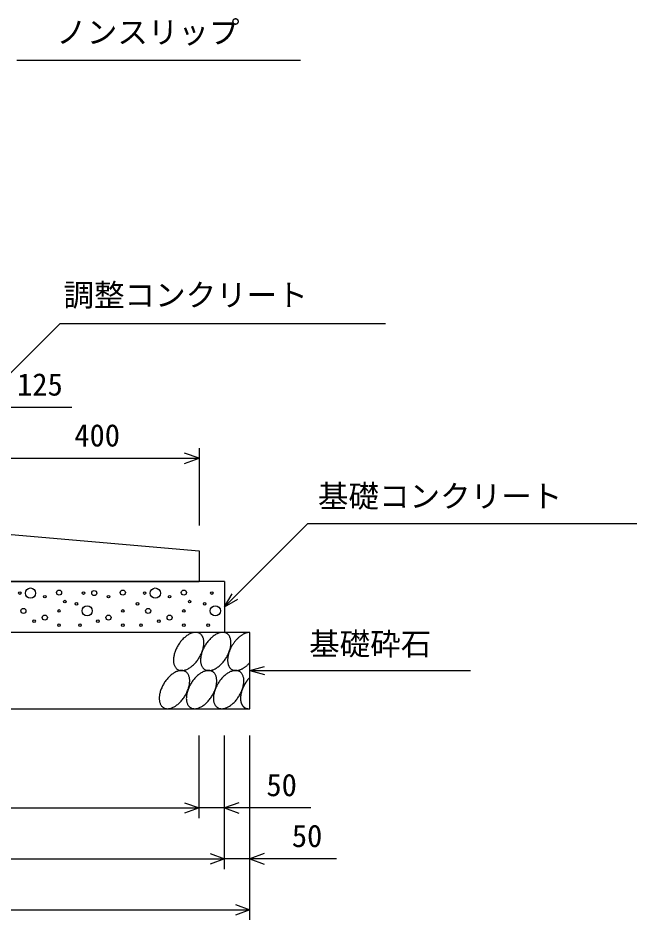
# Model space of a CAD drawing. Units: millimetres, scale not verified. Extents: x -16800 to 16800, y -5940 to 5940.
# Drawn here: x 9769 to 10986, y 2221 to 3993 of the extents above; entities that cross this region are included whole.
import ezdxf
from ezdxf.enums import TextEntityAlignment as Align

# ---------------------------------------------------------------- set-up
doc = ezdxf.new("R2010")
doc.units = ezdxf.units.MM
doc.header["$LTSCALE"] = 20
for name, color, linetype, lineweight in [('0-0_DIM', 7, 'Continuous', 25), ('0-2_HATCH', 6, 'Continuous', 25), ('0-5_OUTLINE', 3, 'Continuous', 25)]:
    doc.layers.add(name, color=color, linetype=linetype, lineweight=lineweight)
doc.styles.add('ＭＳ ゴシック', font='')
doc.styles.get('ＭＳ ゴシック').set_extended_font_data('MS Gothic')

msp = doc.modelspace()

# ---------------------------------------------------------------- linework, layer by layer
at = {"layer": '0-0_DIM'}
for p, q in [((10324.1, 3909.36), (9767.21, 3909.36)), ((9875.36, 3227.61), (9725, 3227.61)), ((10125, 3147.61), (10125, 2995.65)), ((9725, 3127.61), (10125, 3127.61)), ((10338.65, 2999.3), (10175, 2835.65)), ((10338.65, 2999.3), (10985.53, 2999.3)), ((10175, 2835.65), (10190, 2861.63)), ((10175, 2835.65), (10200.98, 2850.65)), ((10225, 2710.65), (10253.98, 2718.41)), ((10225, 2710.65), (10658.31, 2710.65)), ((10225, 2710.65), (10253.98, 2702.88)), ((10125, 2420.63), (10125, 2582.98)), ((10175, 2320.63), (10175, 2582.98)), ((10225, 2220.63), (10225, 2582.98)), ((8975, 2440.63), (10125, 2440.63)), ((10345, 2440.63), (10125, 2440.63)), ((8925, 2340.63), (10175, 2340.63)), ((10395, 2340.63), (10175, 2340.63)), ((8875, 2240.63), (10225, 2240.63))]:
    msp.add_line(p, q, dxfattribs=at)
for points in [[(9369.98, 2910.65), (9852.01, 3392.68), (10491.22, 3392.68)], [(10096.81, 3117.35), (10125, 3127.61), (10096.81, 3137.87)], [(10096.81, 2450.89), (10125, 2440.63), (10096.81, 2430.37)], [(10203.19, 2450.89), (10175, 2440.63), (10203.19, 2430.37)], [(10146.81, 2350.89), (10175, 2340.63), (10146.81, 2330.37)], [(10253.19, 2350.89), (10225, 2340.63), (10253.19, 2330.37)], [(10196.81, 2250.89), (10225, 2240.63), (10196.81, 2230.37)]]:
    msp.add_lwpolyline(points, dxfattribs=at)
at = {"layer": '0-2_HATCH'}
for points in [[(10126.5, 2783.39), (10125.5, 2783.99), (10124.4, 2784.49), (10123.3, 2784.89), (10122.1, 2785.19), (10120.9, 2785.49), (10119.7, 2785.59), (10118.4, 2785.59), (10117.1, 2785.59), (10115.7, 2785.49), (10114.3, 2785.19), (10112.9, 2784.89), (10111.5, 2784.49), (10110.1, 2783.99), (10108.6, 2783.39), (10107.2, 2782.79), (10105.7, 2781.99), (10104.2, 2781.19), (10102.8, 2780.29), (10101.3, 2779.29), (10099.8, 2778.29), (10098.4, 2777.09), (10097, 2775.89), (10095.6, 2774.69), (10094.2, 2773.29), (10092.8, 2771.89), (10091.5, 2770.49), (10090.2, 2768.99), (10088.9, 2767.39), (10087.7, 2765.79), (10086.5, 2764.19), (10085.4, 2762.49), (10084.3, 2760.79), (10083.2, 2758.99), (10082.2, 2757.19), (10081.3, 2755.49), (10080.4, 2753.59), (10079.6, 2751.79), (10078.8, 2749.99), (10078.1, 2748.09)], [(10133.9, 2771.89), (10133.6, 2773.29), (10133.2, 2774.69), (10132.7, 2775.89), (10132.2, 2777.09), (10131.5, 2778.29), (10130.9, 2779.29), (10130.1, 2780.29), (10129.3, 2781.19), (10128.4, 2781.99), (10127.5, 2782.79), (10126.5, 2783.39)], [(10179.7, 2783.39), (10178.7, 2783.99), (10177.6, 2784.49), (10176.5, 2784.89), (10175.3, 2785.19), (10174.1, 2785.49), (10172.9, 2785.59), (10171.6, 2785.59), (10170.3, 2785.59), (10168.9, 2785.49), (10167.5, 2785.19), (10166.1, 2784.89), (10164.7, 2784.49), (10163.3, 2783.99), (10161.8, 2783.39), (10160.4, 2782.79), (10158.9, 2781.99), (10157.4, 2781.19), (10156, 2780.29), (10154.5, 2779.29), (10153, 2778.29), (10151.6, 2777.09), (10150.2, 2775.89), (10148.8, 2774.69), (10147.4, 2773.29), (10146, 2771.89), (10144.7, 2770.49), (10143.4, 2768.99), (10142.1, 2767.39), (10140.9, 2765.79), (10139.7, 2764.19), (10138.6, 2762.49), (10137.5, 2760.79), (10136.4, 2758.99), (10135.4, 2757.19), (10134.5, 2755.49), (10133.6, 2753.59), (10132.8, 2751.79), (10132, 2749.99), (10131.3, 2748.09)], [(10187.2, 2771.89), (10186.8, 2773.29), (10186.4, 2774.69), (10185.9, 2775.89), (10185.4, 2777.09), (10184.7, 2778.29), (10184.1, 2779.29), (10183.3, 2780.29), (10182.5, 2781.19), (10181.6, 2781.99), (10180.7, 2782.79), (10179.7, 2783.39)], [(10225, 2785.59), (10224.1, 2785.59), (10223.3, 2785.59), (10222.4, 2785.49), (10221.5, 2785.39), (10220.6, 2785.19), (10219.7, 2784.99), (10218.8, 2784.79), (10217.8, 2784.49), (10216.9, 2784.19), (10215.9, 2783.79), (10215, 2783.39), (10214, 2782.99), (10213.1, 2782.49), (10212.1, 2781.99), (10211.2, 2781.49), (10210.2, 2780.89), (10209.2, 2780.39), (10208.3, 2779.69), (10207.3, 2779.09), (10206.4, 2778.39), (10205.4, 2777.59), (10204.5, 2776.89), (10203.6, 2776.09), (10202.7, 2775.29), (10201.7, 2774.39), (10200.8, 2773.59), (10199.9, 2772.69), (10199.1, 2771.69), (10198.2, 2770.79), (10197.3, 2769.79), (10196.5, 2768.79), (10195.7, 2767.79), (10194.8, 2766.79), (10194, 2765.69), (10193.3, 2764.69), (10192.5, 2763.59), (10191.8, 2762.49), (10191, 2761.29), (10190.3, 2760.19)], [(10100.8, 2712.79), (10102.3, 2713.49), (10103.8, 2714.19), (10105.2, 2715.09), (10106.7, 2715.99), (10108.2, 2716.99), (10109.6, 2717.99), (10111, 2719.09), (10112.5, 2720.29), (10113.9, 2721.59), (10115.3, 2722.99), (10116.6, 2724.29), (10118, 2725.79), (10119.3, 2727.29), (10120.5, 2728.89), (10121.8, 2730.49), (10122.9, 2732.09), (10124.1, 2733.79), (10125.2, 2735.49), (10126.2, 2737.19), (10127.2, 2738.99), (10128.2, 2740.79), (10129, 2742.59), (10129.9, 2744.49), (10130.6, 2746.29), (10131.3, 2748.09), (10132, 2749.99), (10132.5, 2751.79), (10133, 2753.59), (10133.5, 2755.39), (10133.8, 2757.19), (10134.1, 2758.99), (10134.4, 2760.79), (10134.5, 2762.49), (10134.6, 2764.19), (10134.6, 2765.79), (10134.6, 2767.39), (10134.4, 2768.99), (10134.2, 2770.49), (10133.9, 2771.89)], [(10154, 2712.79), (10155.5, 2713.49), (10157, 2714.19), (10158.4, 2715.09), (10159.9, 2715.99), (10161.4, 2716.99), (10162.8, 2717.99), (10164.3, 2719.09), (10165.7, 2720.29), (10167.1, 2721.59), (10168.5, 2722.99), (10169.8, 2724.29), (10171.2, 2725.79), (10172.5, 2727.29), (10173.7, 2728.89), (10175, 2730.49), (10176.1, 2732.09), (10177.3, 2733.79), (10178.4, 2735.49), (10179.4, 2737.19), (10180.4, 2738.99), (10181.4, 2740.79), (10182.2, 2742.59), (10183.1, 2744.49), (10183.8, 2746.29), (10184.5, 2748.09), (10185.2, 2749.99), (10185.7, 2751.79), (10186.3, 2753.59), (10186.7, 2755.39), (10187.1, 2757.19), (10187.4, 2758.99), (10187.6, 2760.79), (10187.7, 2762.49), (10187.8, 2764.19), (10187.8, 2765.79), (10187.8, 2767.39), (10187.6, 2768.99), (10187.4, 2770.49), (10187.2, 2771.89)], [(10078.1, 2748.09), (10077.5, 2746.29), (10076.9, 2744.49), (10076.4, 2742.59), (10076, 2740.79), (10075.6, 2738.99), (10075.3, 2737.29), (10075.1, 2735.49), (10074.9, 2733.79), (10074.8, 2732.09), (10074.8, 2730.49), (10074.9, 2728.89), (10075, 2727.29), (10075.2, 2725.79), (10075.5, 2724.29), (10075.8, 2722.99), (10076.3, 2721.59), (10076.7, 2720.39), (10077.3, 2719.09), (10077.9, 2717.99), (10078.6, 2716.99), (10079.3, 2715.99), (10080.1, 2715.09), (10081, 2714.19), (10081.9, 2713.49), (10082.9, 2712.79), (10083.9, 2712.29), (10085, 2711.79), (10086.1, 2711.39), (10087.3, 2710.99), (10088.5, 2710.79), (10089.8, 2710.69), (10091.1, 2710.59), (10092.4, 2710.69), (10093.7, 2710.79), (10095.1, 2710.99), (10096.5, 2711.39), (10097.9, 2711.79), (10099.4, 2712.29), (10100.8, 2712.79)], [(10131.3, 2748.09), (10130.7, 2746.29), (10130.1, 2744.49), (10129.6, 2742.59), (10129.2, 2740.79), (10128.8, 2738.99), (10128.5, 2737.29), (10128.3, 2735.49), (10128.1, 2733.79), (10128, 2732.09), (10128, 2730.49), (10128.1, 2728.89), (10128.2, 2727.29), (10128.4, 2725.79), (10128.7, 2724.29), (10129.1, 2722.99), (10129.5, 2721.59), (10130, 2720.39), (10130.5, 2719.09), (10131.1, 2717.99), (10131.8, 2716.99), (10132.5, 2715.99), (10133.4, 2715.09), (10134.2, 2714.19), (10135.1, 2713.49), (10136.1, 2712.79), (10137.1, 2712.29), (10138.2, 2711.79), (10139.4, 2711.39), (10140.5, 2710.99), (10141.7, 2710.79), (10143, 2710.69), (10144.3, 2710.59), (10145.6, 2710.69), (10147, 2710.79), (10148.3, 2710.99), (10149.7, 2711.39), (10151.2, 2711.79), (10152.6, 2712.29), (10154, 2712.79)], [(10190.3, 2760.19), (10189.7, 2759.09), (10189, 2757.89), (10188.4, 2756.69), (10187.8, 2755.59), (10187.2, 2754.39), (10186.6, 2753.19), (10186.1, 2751.99), (10185.6, 2750.79), (10185.1, 2749.59), (10184.6, 2748.39), (10184.2, 2747.19), (10183.8, 2745.99), (10183.4, 2744.79), (10183.1, 2743.59), (10182.8, 2742.39), (10182.5, 2741.19), (10182.2, 2739.99), (10182, 2738.89), (10181.8, 2737.69), (10181.6, 2736.59), (10181.5, 2735.39), (10181.4, 2734.29), (10181.3, 2733.19), (10181.3, 2732.09), (10181.2, 2730.99), (10181.3, 2729.99), (10181.3, 2728.89), (10181.4, 2727.89), (10181.5, 2726.89), (10181.6, 2725.89), (10181.8, 2724.99), (10182, 2723.99), (10182.2, 2723.09), (10182.5, 2722.19), (10182.8, 2721.39), (10183.1, 2720.49), (10183.4, 2719.69), (10183.8, 2718.99), (10184.2, 2718.19)], [(10184.2, 2718.19), (10184.6, 2717.49), (10185.1, 2716.79), (10185.6, 2716.19), (10186.1, 2715.59), (10186.6, 2714.99), (10187.2, 2714.49), (10187.8, 2713.89), (10188.4, 2713.49), (10189, 2712.99), (10189.7, 2712.59), (10190.3, 2712.29), (10191, 2711.89), (10191.8, 2711.59), (10192.5, 2711.39), (10193.3, 2711.19), (10194, 2710.99), (10194.8, 2710.79), (10195.7, 2710.69), (10196.5, 2710.69), (10197.3, 2710.59), (10198.2, 2710.59), (10199.1, 2710.69), (10199.9, 2710.79), (10200.8, 2710.89), (10201.7, 2711.09), (10202.7, 2711.29), (10203.6, 2711.49), (10204.5, 2711.79), (10205.4, 2712.09), (10206.4, 2712.49), (10207.3, 2712.89), (10208.3, 2713.29), (10209.2, 2713.79), (10210.2, 2714.29), (10211.2, 2714.79), (10212.1, 2715.39), (10213.1, 2715.99), (10214, 2716.59), (10215, 2717.29)], [(10215, 2717.29), (10215.9, 2717.89), (10216.9, 2718.69), (10217.8, 2719.39), (10218.8, 2720.19), (10219.7, 2720.99), (10220.6, 2721.89), (10221.5, 2722.79), (10222.4, 2723.69), (10223.3, 2724.59), (10224.1, 2725.49), (10225, 2726.49)], [(10098.7, 2708.49), (10097.6, 2708.99), (10096.5, 2709.49), (10095.4, 2709.89), (10094.2, 2710.19), (10093, 2710.49), (10091.8, 2710.59), (10090.5, 2710.59), (10089.2, 2710.59), (10087.8, 2710.49), (10086.4, 2710.19), (10085, 2709.89), (10083.6, 2709.49), (10082.2, 2708.99), (10080.7, 2708.49), (10079.3, 2707.79), (10077.8, 2706.99), (10076.3, 2706.19), (10074.9, 2705.29), (10073.4, 2704.29), (10072, 2703.29), (10070.5, 2702.09), (10069.1, 2700.89), (10067.7, 2699.69), (10066.3, 2698.29), (10064.9, 2696.89), (10063.6, 2695.49), (10062.3, 2693.99), (10061, 2692.39), (10059.8, 2690.79), (10058.6, 2689.19), (10057.5, 2687.49), (10056.4, 2685.79), (10055.3, 2683.99), (10054.3, 2682.29), (10053.4, 2680.49), (10052.5, 2678.59), (10051.7, 2676.79), (10050.9, 2674.99), (10050.2, 2673.09)], [(10072.9, 2637.79), (10074.4, 2638.49), (10075.9, 2639.19), (10077.3, 2640.09), (10078.8, 2640.99), (10080.3, 2641.99), (10081.7, 2642.99), (10083.2, 2644.19), (10084.6, 2645.39), (10086, 2646.59), (10087.4, 2647.99), (10088.7, 2649.39), (10090.1, 2650.79), (10091.4, 2652.29), (10092.6, 2653.89), (10093.9, 2655.49), (10095, 2657.09), (10096.2, 2658.79), (10097.3, 2660.49), (10098.3, 2662.29), (10099.3, 2663.99), (10100.3, 2665.79), (10101.1, 2667.59), (10102, 2669.49), (10102.7, 2671.29), (10103.4, 2673.09), (10104.1, 2674.99), (10104.6, 2676.79), (10105.2, 2678.59), (10105.6, 2680.49), (10106, 2682.29), (10106.3, 2683.99), (10106.5, 2685.79), (10106.6, 2687.49), (10106.7, 2689.19), (10106.7, 2690.79), (10106.7, 2692.39), (10106.5, 2693.99), (10106.3, 2695.49), (10106.1, 2696.89)], [(10106.1, 2696.89), (10105.7, 2698.29), (10105.3, 2699.69), (10104.8, 2700.89), (10104.3, 2702.09), (10103.6, 2703.29), (10103, 2704.29), (10102.2, 2705.29), (10101.4, 2706.19), (10100.5, 2706.99), (10099.6, 2707.79), (10098.7, 2708.49)], [(10151.9, 2708.49), (10150.8, 2708.99), (10149.7, 2709.49), (10148.6, 2709.89), (10147.5, 2710.19), (10146.2, 2710.49), (10145, 2710.59), (10143.7, 2710.59), (10142.4, 2710.59), (10141, 2710.49), (10139.6, 2710.19), (10138.2, 2709.89), (10136.8, 2709.49), (10135.4, 2708.99), (10133.9, 2708.49), (10132.5, 2707.79), (10131, 2706.99), (10129.5, 2706.19), (10128.1, 2705.29), (10126.6, 2704.29), (10125.2, 2703.29), (10123.7, 2702.09), (10122.3, 2700.89), (10120.9, 2699.69), (10119.5, 2698.29), (10118.1, 2696.89), (10116.8, 2695.49), (10115.5, 2693.99), (10114.2, 2692.39), (10113, 2690.79), (10111.8, 2689.19), (10110.7, 2687.49), (10109.6, 2685.79), (10108.5, 2683.99), (10107.6, 2682.29), (10106.6, 2680.49), (10105.7, 2678.59), (10104.9, 2676.79), (10104.1, 2674.99), (10103.4, 2673.09)], [(10126.2, 2637.79), (10127.6, 2638.49), (10129.1, 2639.19), (10130.5, 2640.09), (10132, 2640.99), (10133.5, 2641.99), (10134.9, 2642.99), (10136.4, 2644.19), (10137.8, 2645.39), (10139.2, 2646.59), (10140.6, 2647.99), (10141.9, 2649.39), (10143.3, 2650.79), (10144.6, 2652.29), (10145.8, 2653.89), (10147.1, 2655.49), (10148.3, 2657.09), (10149.4, 2658.79), (10150.5, 2660.49), (10151.5, 2662.29), (10152.5, 2663.99), (10153.5, 2665.79), (10154.4, 2667.59), (10155.2, 2669.49), (10155.9, 2671.29), (10156.6, 2673.09), (10157.3, 2674.99), (10157.9, 2676.79), (10158.4, 2678.59), (10158.8, 2680.49), (10159.2, 2682.29), (10159.5, 2683.99), (10159.7, 2685.79), (10159.8, 2687.49), (10159.9, 2689.19), (10159.9, 2690.79), (10159.9, 2692.39), (10159.7, 2693.99), (10159.5, 2695.49), (10159.3, 2696.89)], [(10159.3, 2696.89), (10158.9, 2698.29), (10158.5, 2699.69), (10158, 2700.89), (10157.5, 2702.09), (10156.9, 2703.29), (10156.2, 2704.29), (10155.4, 2705.29), (10154.6, 2706.19), (10153.8, 2706.99), (10152.8, 2707.79), (10151.9, 2708.49)], [(10205.1, 2708.49), (10204, 2708.99), (10203, 2709.49), (10201.8, 2709.89), (10200.7, 2710.19), (10199.4, 2710.49), (10198.2, 2710.59), (10196.9, 2710.59), (10195.6, 2710.59), (10194.2, 2710.49), (10192.9, 2710.19), (10191.5, 2709.89), (10190, 2709.49), (10188.6, 2708.99), (10187.1, 2708.49), (10185.7, 2707.79), (10184.2, 2706.99), (10182.8, 2706.19), (10181.3, 2705.29), (10179.8, 2704.29), (10178.4, 2703.29), (10176.9, 2702.09), (10175.5, 2700.89), (10174.1, 2699.69), (10172.7, 2698.29), (10171.3, 2696.89), (10170, 2695.49), (10168.7, 2693.99), (10167.5, 2692.39), (10166.2, 2690.79), (10165, 2689.19), (10163.9, 2687.49), (10162.8, 2685.79), (10161.8, 2683.99), (10160.8, 2682.29), (10159.8, 2680.49), (10158.9, 2678.59), (10158.1, 2676.79), (10157.4, 2674.99), (10156.6, 2673.09)], [(10179.4, 2637.79), (10180.8, 2638.49), (10182.3, 2639.19), (10183.8, 2640.09), (10185.2, 2640.99), (10186.7, 2641.99), (10188.1, 2642.99), (10189.6, 2644.19), (10191, 2645.39), (10192.4, 2646.59), (10193.8, 2647.99), (10195.2, 2649.39), (10196.5, 2650.79), (10197.8, 2652.29), (10199.1, 2653.89), (10200.3, 2655.49), (10201.5, 2657.09), (10202.6, 2658.79), (10203.7, 2660.49), (10204.7, 2662.29), (10205.7, 2663.99), (10206.7, 2665.79), (10207.6, 2667.59), (10208.4, 2669.49), (10209.2, 2671.29), (10209.9, 2673.09), (10210.5, 2674.99), (10211.1, 2676.79), (10211.6, 2678.59), (10212, 2680.49), (10212.4, 2682.29), (10212.7, 2683.99), (10212.9, 2685.79), (10213.1, 2687.49), (10213.1, 2689.19), (10213.2, 2690.79), (10213.1, 2692.39), (10213, 2693.99), (10212.8, 2695.49), (10212.5, 2696.89)], [(10212.5, 2696.89), (10212.1, 2698.29), (10211.7, 2699.69), (10211.2, 2700.89), (10210.7, 2702.09), (10210.1, 2703.29), (10209.4, 2704.29), (10208.6, 2705.29), (10207.8, 2706.19), (10207, 2706.99), (10206, 2707.79), (10205.1, 2708.49)], [(10225, 2697.39), (10224.5, 2696.89), (10224, 2696.29), (10223.5, 2695.79), (10223, 2695.19), (10222.5, 2694.69), (10222, 2694.09), (10221.5, 2693.49), (10221.1, 2692.89), (10220.6, 2692.39), (10220.1, 2691.79), (10219.7, 2691.19), (10219.2, 2690.49), (10218.8, 2689.89), (10218.3, 2689.29), (10217.9, 2688.69), (10217.5, 2688.09), (10217.1, 2687.39), (10216.6, 2686.79), (10216.2, 2686.09), (10215.8, 2685.49), (10215.4, 2684.79), (10215.1, 2684.19), (10214.7, 2683.49), (10214.3, 2682.89), (10213.9, 2682.19), (10213.6, 2681.49), (10213.2, 2680.79), (10212.9, 2680.19), (10212.5, 2679.49), (10212.2, 2678.79), (10211.9, 2678.09), (10211.6, 2677.39), (10211.3, 2676.79), (10211, 2676.09), (10210.7, 2675.39), (10210.4, 2674.69), (10210.2, 2673.99), (10209.9, 2673.29), (10209.7, 2672.59)], [(10050.2, 2673.09), (10049.6, 2671.29), (10049, 2669.49), (10048.5, 2667.59), (10048.1, 2665.79), (10047.7, 2663.99), (10047.4, 2662.29), (10047.2, 2660.49), (10047, 2658.79), (10046.9, 2657.09), (10046.9, 2655.49), (10047, 2653.89), (10047.1, 2652.29), (10047.3, 2650.79), (10047.6, 2649.39), (10048, 2647.99), (10048.4, 2646.59), (10048.9, 2645.39), (10049.4, 2644.19), (10050, 2642.99), (10050.7, 2641.99), (10051.5, 2640.99), (10052.3, 2640.09), (10053.1, 2639.19), (10054, 2638.49), (10055, 2637.79), (10056.1, 2637.29), (10057.1, 2636.79), (10058.3, 2636.39), (10059.4, 2636.09), (10060.6, 2635.79), (10061.9, 2635.69), (10063.2, 2635.59), (10064.5, 2635.69), (10065.9, 2635.79), (10067.2, 2636.09), (10068.6, 2636.39), (10070.1, 2636.79), (10071.5, 2637.29), (10072.9, 2637.79)], [(10103.4, 2673.09), (10102.8, 2671.29), (10102.2, 2669.49), (10101.7, 2667.59), (10101.3, 2665.79), (10100.9, 2663.99), (10100.6, 2662.29), (10100.4, 2660.49), (10100.2, 2658.79), (10100.2, 2657.09), (10100.1, 2655.49), (10100.2, 2653.89), (10100.3, 2652.29), (10100.5, 2650.79), (10100.8, 2649.39), (10101.2, 2647.99), (10101.6, 2646.59), (10102.1, 2645.39), (10102.6, 2644.19), (10103.2, 2642.99), (10103.9, 2641.99), (10104.7, 2640.99), (10105.5, 2640.09), (10106.3, 2639.19), (10107.3, 2638.49), (10108.2, 2637.79), (10109.3, 2637.29), (10110.3, 2636.79), (10111.5, 2636.39), (10112.6, 2636.09), (10113.9, 2635.79), (10115.1, 2635.69), (10116.4, 2635.59), (10117.7, 2635.69), (10119.1, 2635.79), (10120.4, 2636.09), (10121.8, 2636.39), (10123.3, 2636.79), (10124.7, 2637.29), (10126.2, 2637.79)], [(10156.6, 2673.09), (10156, 2671.29), (10155.4, 2669.49), (10154.9, 2667.59), (10154.5, 2665.79), (10154.1, 2663.99), (10153.8, 2662.29), (10153.6, 2660.49), (10153.5, 2658.79), (10153.4, 2657.09), (10153.4, 2655.49), (10153.4, 2653.89), (10153.5, 2652.29), (10153.8, 2650.79), (10154, 2649.39), (10154.4, 2647.99), (10154.8, 2646.59), (10155.3, 2645.39), (10155.8, 2644.19), (10156.4, 2642.99), (10157.1, 2641.99), (10157.9, 2640.99), (10158.7, 2640.09), (10159.5, 2639.19), (10160.5, 2638.49), (10161.4, 2637.79), (10162.5, 2637.29), (10163.5, 2636.79), (10164.7, 2636.39), (10165.8, 2636.09), (10167.1, 2635.79), (10168.3, 2635.69), (10169.6, 2635.59), (10170.9, 2635.69), (10172.3, 2635.79), (10173.7, 2636.09), (10175.1, 2636.39), (10176.5, 2636.79), (10177.9, 2637.29), (10179.4, 2637.79)], [(10209.7, 2672.59), (10209.4, 2671.89), (10209.2, 2671.19), (10209, 2670.49), (10208.8, 2669.89), (10208.6, 2669.19), (10208.4, 2668.49), (10208.2, 2667.79), (10208, 2667.09), (10207.8, 2666.39), (10207.7, 2665.79), (10207.5, 2665.09), (10207.4, 2664.39), (10207.3, 2663.69), (10207.2, 2663.09), (10207.1, 2662.39), (10207, 2661.79), (10206.9, 2661.09), (10206.8, 2660.49), (10206.7, 2659.79), (10206.7, 2659.19), (10206.6, 2658.49), (10206.6, 2657.89), (10206.6, 2657.29), (10206.6, 2656.59), (10206.6, 2655.99), (10206.6, 2655.39), (10206.6, 2654.79), (10206.6, 2654.19), (10206.6, 2653.59), (10206.7, 2652.99), (10206.7, 2652.49), (10206.8, 2651.89), (10206.9, 2651.29), (10207, 2650.79), (10207.1, 2650.19), (10207.2, 2649.69), (10207.3, 2649.09), (10207.4, 2648.59), (10207.5, 2648.09)], [(10207.5, 2648.09), (10207.7, 2647.59), (10207.8, 2647.09), (10208, 2646.59), (10208.2, 2646.09), (10208.4, 2645.59), (10208.6, 2645.19), (10208.8, 2644.69), (10209, 2644.29), (10209.2, 2643.79), (10209.4, 2643.39), (10209.7, 2642.99), (10209.9, 2642.59), (10210.2, 2642.19), (10210.4, 2641.79), (10210.7, 2641.39), (10211, 2641.09), (10211.3, 2640.69), (10211.6, 2640.39), (10211.9, 2640.09), (10212.2, 2639.69), (10212.5, 2639.39), (10212.9, 2639.09), (10213.2, 2638.79), (10213.6, 2638.59), (10213.9, 2638.29), (10214.3, 2638.09), (10214.7, 2637.79), (10215.1, 2637.59), (10215.4, 2637.39), (10215.8, 2637.19), (10216.2, 2636.99), (10216.6, 2636.79), (10217.1, 2636.69), (10217.5, 2636.49), (10217.9, 2636.39), (10218.3, 2636.19), (10218.8, 2636.09), (10219.2, 2635.99), (10219.7, 2635.89)], [(10219.7, 2635.89), (10220.1, 2635.79), (10220.6, 2635.79), (10221.1, 2635.69), (10221.5, 2635.69), (10222, 2635.69), (10222.5, 2635.59), (10223, 2635.59), (10223.5, 2635.69), (10224, 2635.69), (10224.5, 2635.69), (10225, 2635.79)]]:
    msp.add_lwpolyline(points, dxfattribs=at)
for centre, radius in [((9793.96, 2862.83), 10), ((10039.18, 2862.83), 10), ((9772.93, 2862.83), 2.5), ((9821.99, 2855.82), 2.5), ((9850.03, 2863.7), 5), ((9898.15, 2862.83), 2.5), ((9919.18, 2862.83), 5), ((9947.22, 2855.82), 2.5), ((9975.26, 2863.7), 5), ((10018.15, 2862.83), 2.5), ((10067.22, 2855.82), 2.5), ((10095.26, 2863.7), 5), ((10150.08, 2862.83), 2.5), ((9861.37, 2846.13), 2.5), ((9884.13, 2841.82), 2.5), ((9905.16, 2827.81), 10), ((10004.13, 2841.82), 2.5), ((10106.6, 2846.13), 2.5), ((10136.06, 2841.82), 2.5), ((10157.09, 2827.81), 10), ((9779.94, 2827.81), 5), ((9821.99, 2814.68), 5), ((9850.03, 2827.81), 2.5), ((9947.22, 2814.68), 5), ((9975.26, 2827.81), 2.5), ((10025.16, 2827.81), 5), ((10067.22, 2814.68), 5), ((10095.26, 2827.81), 2.5), ((9800.97, 2807.67), 2.5), ((9850.03, 2799.8), 2.5), ((9891.14, 2799.8), 2.5), ((9926.19, 2807.67), 2.5), ((9975.26, 2799.8), 2.5), ((10011.14, 2799.8), 2.5), ((10046.19, 2807.67), 2.5), ((10095.26, 2799.8), 2.5), ((10143.07, 2799.8), 2.5)]:
    msp.add_circle(centre, radius, dxfattribs=at)
at = {"layer": '0-5_OUTLINE'}
for p, q in [((10125, 2945.65), (10125, 2885.65)), ((10175, 2885.65), (8925, 2885.65)), ((9600, 2885.65), (10125, 2885.65)), ((10175, 2885.65), (10175, 2785.65)), ((10225, 2785.65), (8875, 2785.65))]:
    msp.add_line(p, q, dxfattribs=at)
for points in [[(9725, 3760.65), (9725, 2980.65), (10125, 2945.65)], [(8875, 2635.65), (10225, 2635.65), (10225, 2785.65)]]:
    msp.add_lwpolyline(points, dxfattribs=at)

# ---------------------------------------------------------------- texts
at = {"layer": '0-0_DIM', "style": 'ＭＳ ゴシック'}
for s, p in [('ノンスリップ', (9844.52, 3929.54)), ('調整コンクリート', (9858.73, 3413.2)), ('125', (9767.56, 3237.61)), ('400', (9880, 3137.61)), ('基礎コンクリート', (10358.65, 3018.04)), ('基礎砕石', (10341.32, 2727.82)), ('50', (10257.44, 2450.63)), ('50', (10307.44, 2350.63))]:
    msp.add_text(s, height=43.99, dxfattribs=at).set_placement(p, align=Align.BOTTOM_LEFT)

doc.saveas('drawing.dxf')
